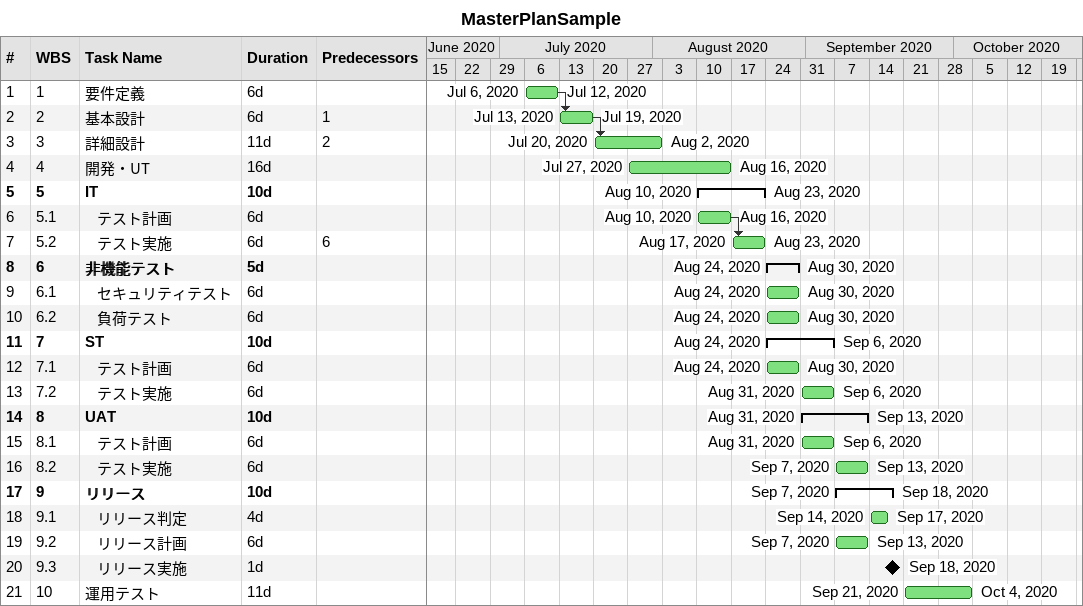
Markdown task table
MasterPlanSample

| ID | WBS | Task | Duration | Start | Finish | Predecessors |
|---|---|---|---|---|---|---|
| 1 | 1 | 要件定義 | 6d | 2020-07-06 | 2020-07-12 |  |
| 2 | 2 | 基本設計 | 6d | 2020-07-13 | 2020-07-19 | 1 |
| 3 | 3 | 詳細設計 | 11d | 2020-07-20 | 2020-08-02 | 2 |
| 4 | 4 | 開発・UT | 16d | 2020-07-27 | 2020-08-16 |  |
| 5 | 5 | **IT** | 10d | 2020-08-10 | 2020-08-23 |  |
| 6 | 5.1 | テスト計画 | 6d | 2020-08-10 | 2020-08-16 |  |
| 7 | 5.2 | テスト実施 | 6d | 2020-08-17 | 2020-08-23 | 6 |
| 8 | 6 | **非機能テスト** | 5d | 2020-08-24 | 2020-08-30 |  |
| 9 | 6.1 | セキュリティテスト | 6d | 2020-08-24 | 2020-08-30 |  |
| 10 | 6.2 | 負荷テスト | 6d | 2020-08-24 | 2020-08-30 |  |
| 11 | 7 | **ST** | 10d | 2020-08-24 | 2020-09-06 |  |
| 12 | 7.1 | テスト計画 | 6d | 2020-08-24 | 2020-08-30 |  |
| 13 | 7.2 | テスト実施 | 6d | 2020-08-31 | 2020-09-06 |  |
| 14 | 8 | **UAT** | 10d | 2020-08-31 | 2020-09-13 |  |
| 15 | 8.1 | テスト計画 | 6d | 2020-08-31 | 2020-09-06 |  |
| 16 | 8.2 | テスト実施 | 6d | 2020-09-07 | 2020-09-13 |  |
| 17 | 9 | **リリース** | 10d | 2020-09-07 | 2020-09-18 |  |
| 18 | 9.1 | リリース判定 | 4d | 2020-09-14 | 2020-09-17 |  |
| 19 | 9.2 | リリース計画 | 6d | 2020-09-07 | 2020-09-13 |  |
| 20 | 9.3 | リリース実施 | 1d | 2020-09-18 | 2020-09-18 |  |
| 21 | 10 | 運用テスト | 11d | 2020-09-21 | 2020-10-04 |  |
